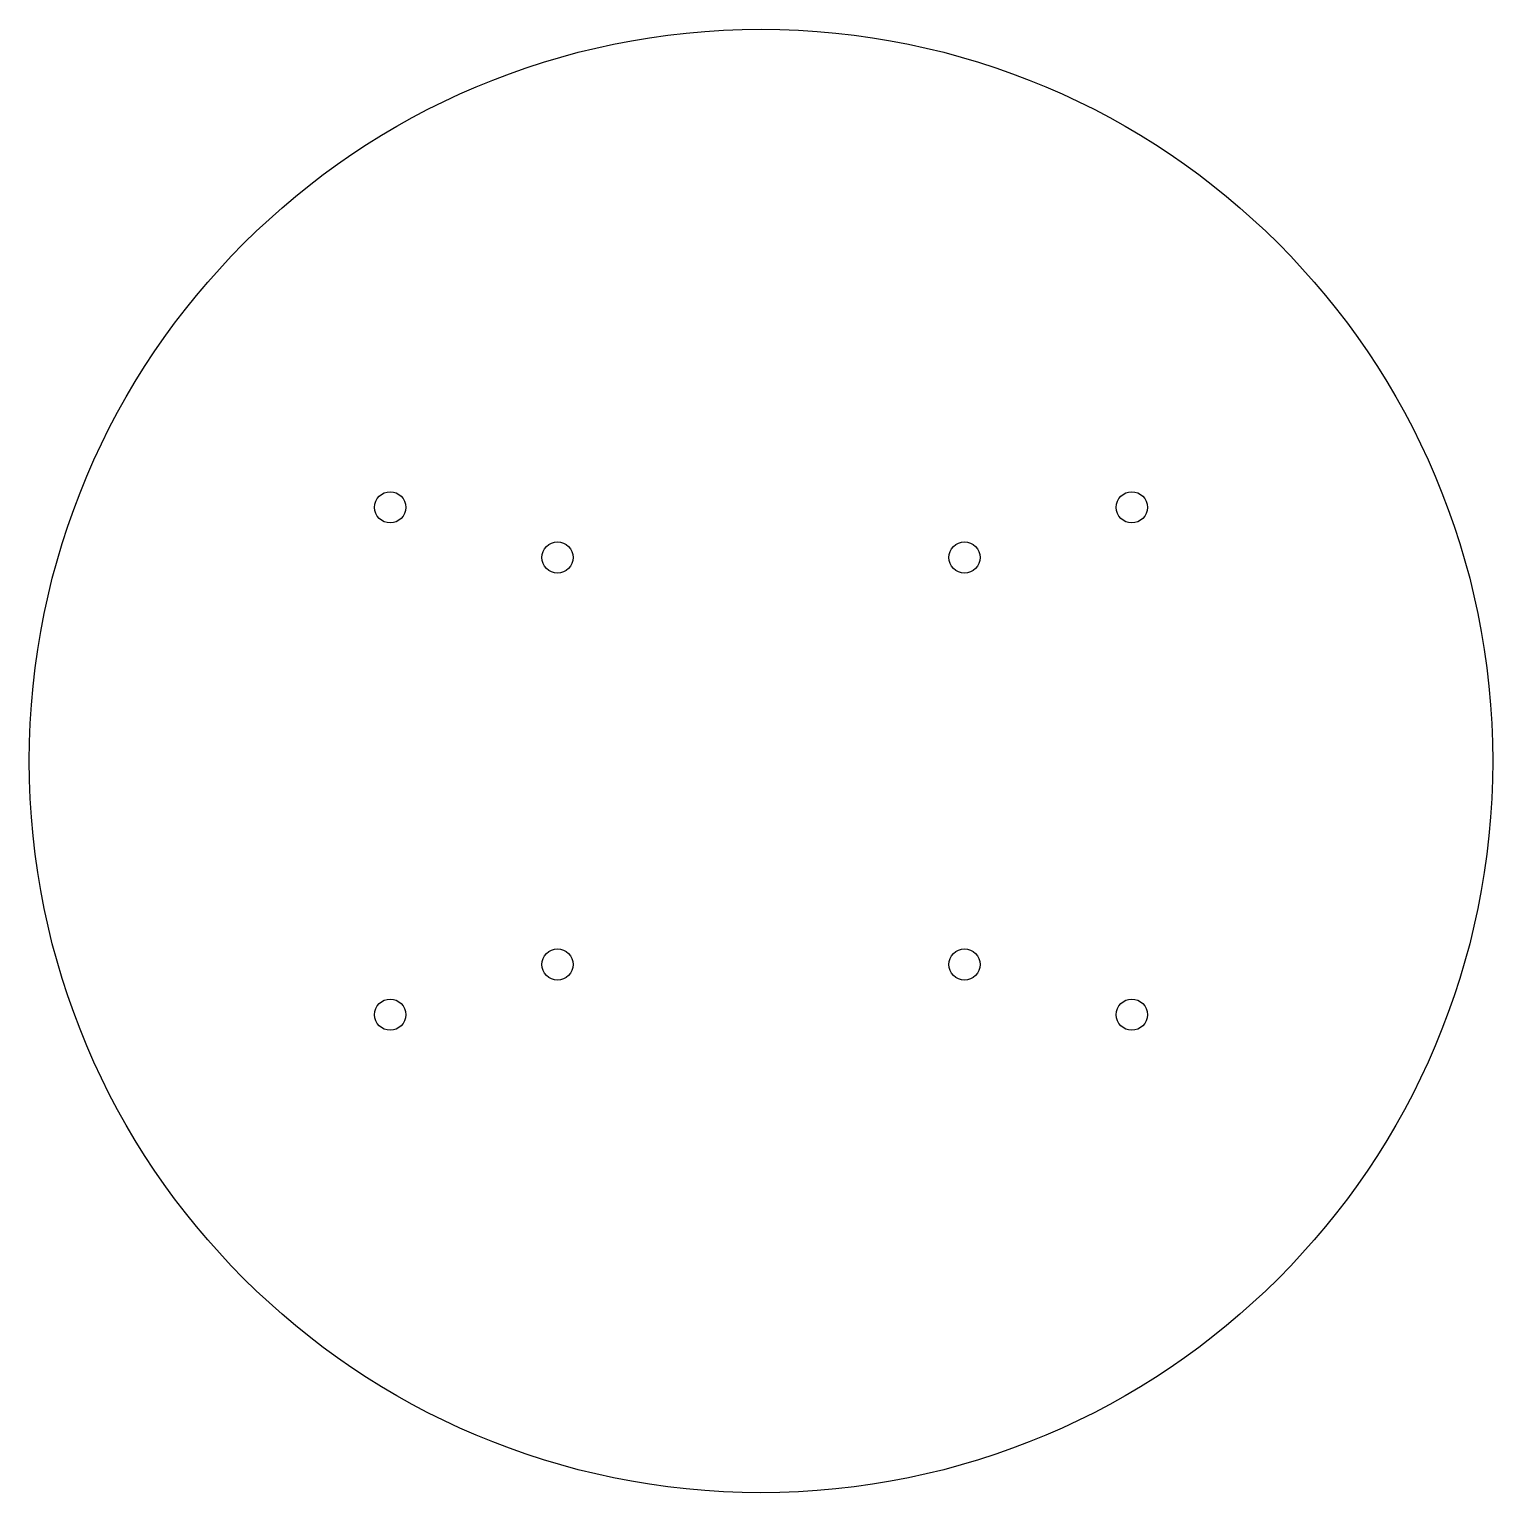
# Model space of a CAD drawing. Header units: millimetres. Extents: x -75 to 75, y -75 to 75.
import ezdxf

# ---------------------------------------------------------------- set-up
doc = ezdxf.new("R2010")
doc.units = ezdxf.units.MM
doc.layers.get('0').update_dxf_attribs({"linetype": 'CONTINUOUS'})

msp = doc.modelspace()

# ---------------------------------------------------------------- linework, layer by layer
for centre, radius in [((0, 0), 75), ((-38, 26), 1.6), ((38, 26), 1.6), ((-20.86, 20.86), 1.6), ((20.86, 20.86), 1.6), ((-20.86, -20.86), 1.6), ((20.86, -20.86), 1.6), ((-38, -26), 1.6), ((38, -26), 1.6)]:
    msp.add_circle(centre, radius)

doc.saveas('drawing.dxf')
